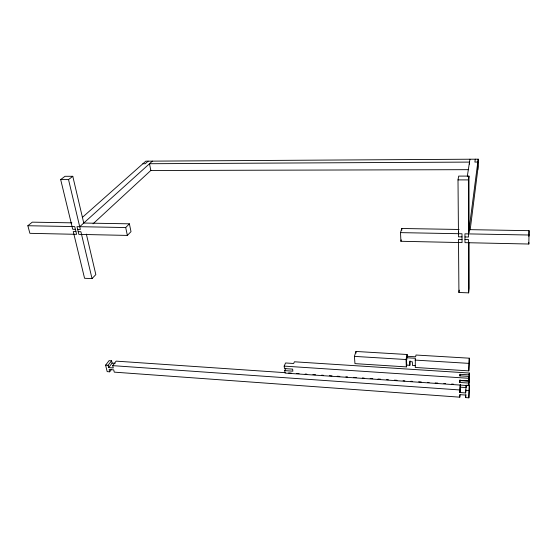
<?xml version="1.0" encoding="UTF-8"?>
<svg xmlns="http://www.w3.org/2000/svg" width="557" height="557" viewBox="0 0 557 557"><rect width="100%" height="100%" fill="white"/><g stroke="black" fill="none" stroke-linecap="round" stroke-linejoin="round"><path stroke-width="0.84" d="M477.795 169.648L477.822 162.052L474.877 162.066L475.281 159.184M82.443 217.334L145.809 161.175L478.191 159.17L478.164 166.71L470.171 229.832M528.865 236.356L529.059 230.668L469.071 229.637M529.15 235.012L464.956 233.829L464.991 242.657L528.837 244.022L529.059 230.668M285.191 372.675L116.141 361.131L112.709 365.643L113.259 367.94L108.664 367.613L112.11 363.101L111.567 360.818L109.081 360.651L105.607 365.141L107.174 371.63L109.673 371.811L109.123 369.521L113.712 369.855L114.255 372.139L459.79 397.176L459.769 394.635L465.638 395.059L465.652 397.601L468.862 397.83L469.342 385.256L467.741 385.145M468.862 397.83L469.342 385.256M459.664 382.45L459.65 380.292L468.827 380.904L468.994 376.435L459.838 375.829L460.005 374.29L469.14 374.882L469.147 377.479L469.321 373.037L294.395 361.792L293.671 363.491L285.56 362.969L284.174 366.109L284.481 368.574L292.627 369.124L292.871 371.178L284.738 370.628L285.038 373.079L468.834 385.66L469.008 381.19L459.873 380.577L459.664 382.45L468.827 383.07L468.834 385.66M469.14 374.882L469.321 373.037M468.827 380.904L468.994 376.435M468.827 383.07L469.008 381.19M407.223 356.94L407.118 354.503L355.958 351.46L354.412 356.376L354.969 363.63L406.352 366.896L406.032 359.53L406.415 357.74L415.348 358.283L415.264 367.467L468.806 370.871L469.293 358.193L415.995 355.025L415.64 356.8L406.735 356.264L406.875 359.523M459.748 392.511L460.305 384.636L459.748 392.511L465.631 392.929L465.931 389.872M468.806 370.871L469.293 358.193M465.652 397.601L465.951 394.53M465.631 392.929L466.146 385.04L466.153 387.581L460.326 387.178M460.012 392.344L460.347 389.294M459.79 397.176L460.033 394.878M462.025 239.489L458.495 239.419L458.926 292.495L468.639 292.857L469.168 288.164L469.091 242.699M468.521 233.891L478.191 159.17M458.926 292.495L459.24 290.155M464.97 236.955L468.528 237.024L468.402 179.904L468.973 176.096L458.683 176.103L458.007 179.89L458.474 236.829L462.011 236.892M458.446 233.703L458.71 231.99M467.302 176.339L469.948 159.218M406.352 366.896L406.735 365.1L409.861 365.295L410.056 360.866M406.735 356.264L407.118 354.503M400.901 241.278L400.525 232.631L461.99 233.773L462.045 242.594L400.901 241.278L401.305 239.879M400.525 232.631L401.757 228.488L459.1 229.47M284.738 370.628L285.769 368.261M109.673 371.811L111.142 369.862M108.664 367.613L108.107 365.315L111.567 360.818M75.954 231.608L73.259 231.559L84.573 278.298L92.03 278.577L95.839 274.587L86.349 234.107M129.384 223.823L125.701 227.541L76.998 226.643L78.85 234.379L127.358 235.416L131.006 231.649L129.384 223.823L83.752 223.044L72.786 176.291L65.002 176.297L60.678 179.591L72.709 229.282L75.404 229.338M93.033 223.83L151.086 170.226M79.707 226.692L152.388 161.133M148.127 161.161L145.231 163.744L142.898 163.758M27.85 225.731L74.742 226.602L76.608 234.33L29.89 233.327L27.85 225.731L32.278 222.159L71.846 222.842M60.678 179.591L68.525 179.598L72.786 176.291M468.646 169.669L150.794 170.498L149.52 163.723L469.502 162.094L469.509 164.106M458.007 179.89L468.402 179.904M77.653 229.38L80.361 229.435L68.525 179.598M78.203 231.656L80.904 231.712L92.03 278.577M464.977 239.552L468.528 239.621L468.639 292.857M354.412 356.376L406.032 359.53M414.986 360.08L468.785 363.366M415.619 365.657L412.479 365.462L412.333 361.785L409.715 361.625L409.861 365.295M284.174 366.109L468.82 378.3M288.658 372.912L291.262 373.093M296.463 373.448L299.06 373.622M305.132 374.039L306.865 374.158M312.93 374.576L315.534 374.75M321.598 375.167L323.332 375.286M329.403 375.697L332.007 375.878M337.208 376.233L339.805 376.407M345.876 376.824L347.61 376.943M353.674 377.354L356.278 377.535M362.349 377.945L364.083 378.064M370.147 378.482L372.751 378.656M377.952 379.011L380.549 379.192M386.621 379.609L388.354 379.728M394.426 380.139L397.023 380.32M403.094 380.73L404.828 380.849M410.892 381.267L412.626 381.385M418.697 381.796L421.294 381.977M427.365 382.387L429.099 382.506M435.17 382.924L437.767 383.098M443.838 383.515L445.572 383.634M451.636 384.045L453.37 384.163M112.11 363.101L115.153 363.31M105.607 365.141L108.107 365.315M112.709 365.643L459.727 389.956M465.617 390.366L468.841 390.596M125.701 227.541L127.358 235.416M355.958 351.46L356.083 353.061M401.757 228.488L401.834 230.201M406.415 357.74L406.735 365.1M528.809 242.553L528.837 244.022M460.005 374.29L460.019 376.017M460.054 379.888L460.068 381.601M468.973 176.096L469.071 232.749M469.328 377.778L469.154 382.213L469.328 377.778"/></g></svg>
